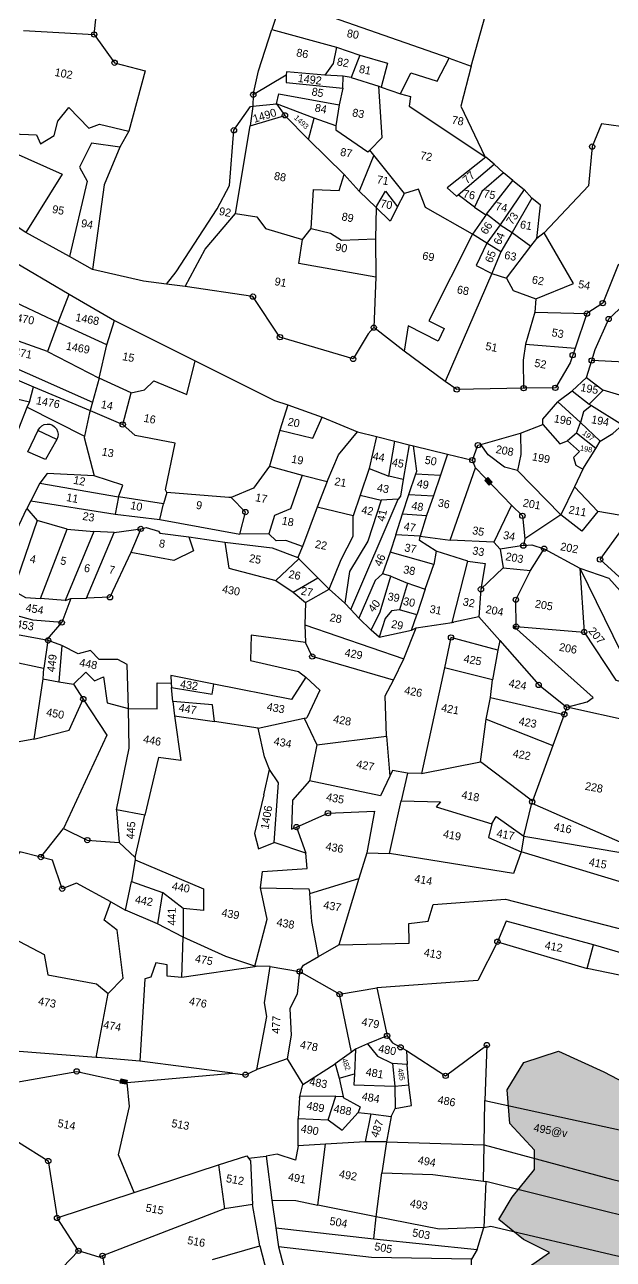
# Model space of a CAD drawing. Header units: metres. Extents: x 512 to 321018, y 424 to 1888425.
# Drawn here: x 319005 to 319275, y 1887040 to 1887607 of the extents above; entities that cross this region are included whole.
import ezdxf

# ---------------------------------------------------------------- set-up
doc = ezdxf.new("R2010")
doc.units = ezdxf.units.M
doc.header["$MEASUREMENT"] = 0
for name, color, linetype in [('OTHERS', 1, 'Continuous'), ('POLY_HATCH', 12, 'Continuous'), ('POLY_PARCEL', 6, 'Continuous'), ('POLY_WATER', 4, 'Continuous'), ('SYM_ARROW', 1, 'Continuous'), ('SYM_STONE', 1, 'Continuous'), ('TEXT_PARCEL', 7, 'Continuous'), ('VILLAGE BOUNDRY', 3, 'Continuous')]:
    doc.layers.add(name, color=color, linetype=linetype)
doc.styles.add('TEXT_MAP', font='KRDEV050.TTF')

# ---------------------------------------------------------------- blocks, each defined once
blk = doc.blocks.new('STONE')
blk.add_circle((0, 0), 0.851)
blk = doc.blocks.new('STONESQUAREFILLED')
blk.add_hatch(color=256).paths.add_polyline_path([(0.7, -0.48), (0.7, 0.48), (-0.7, 0.48), (-0.7, -0.48)])
blk.add_lwpolyline([(-0.7, 0.48), (0.7, 0.48), (0.7, -0.48), (-0.7, -0.48)], close=True)
blk = doc.blocks.new('OTHERS SYM')
at = {"layer": 'OTHERS'}
blk.add_lwpolyline([(1.7, 4.9), (0, 0), (-4.2, 0.94), (-2.78, 6.22, -1.028911), (1.7, 4.9)], format="xyb", dxfattribs=at)
blk.add_lwpolyline([(1.7, 4.9), (-2.82, 6.08)], dxfattribs=at)
blk = doc.blocks.new('OTHERS_SYM')
at = {"layer": 'SYM_ARROW'}
blk.add_blockref('OTHERS SYM', (2.1, -0.47), dxfattribs=at)
blk = doc.blocks.new('274')
at = {"layer": 'POLY_HATCH'}
h = blk.add_hatch(dxfattribs=at)
h.set_pattern_fill('ZIGZAG', color=256, style=0)
h.set_pattern_definition([(0, (0, 0), (3.175, 3.175), [3.175, -3.175]), (90, (3.175, 0), (-3.175, 3.175), [3.175, -3.175])])
h.paths.add_polyline_path([(502.99, 661.8), (504.06, 670.35), (506.96, 678.29), (497.63, 681.65), (489.53, 685.31), (483.87, 692.03), (480.05, 698.75), (471.95, 703.94), (461.7, 705.46), (456.05, 711.87), (453.75, 719.51), (448.1, 722.25), (443.66, 723.47), (438.62, 725.61), (434.18, 728.36), (433.11, 732.63), (428.37, 740.57), (422.1, 746.07), (413.39, 746.37), (405.89, 748.81), (399.63, 752.78), (394.89, 759.81), (393.2, 768.66), (393.66, 781.18), (395.96, 793.39), (400.7, 801.33), (405.13, 804.38), (398.56, 811.1), (393.82, 817.81), (387.55, 814.15), (380.36, 815.37), (371.95, 816.29), (364.76, 820.26), (355.44, 814.76), (347.03, 806.82), (339.84, 801.02), (330.21, 801.63), (321.49, 808.04), (309.42, 814.45), (298.56, 820.26), (287.7, 818.42), (277.77, 818.12), (269.05, 821.48), (263.39, 827.89), (260.49, 838.57), (248.41, 838.27), (234.49, 835.22), (221.19, 833.99), (209.11, 830.94), (196.42, 829.72), (186.18, 827.28), (175.93, 827.28), (166.61, 828.19), (160.95, 812.93), (155.29, 808.04), (154.22, 798.27), (148.87, 790.64), (150.55, 780.87), (152.54, 775.38), (168.29, 783.62), (183.73, 787.59), (171.44, 788.81), (163.86, 794.28), (160.7, 799.74), (158.81, 806.26), (168.7, 813.41), (170.38, 806.05), (173.54, 800.8), (177.96, 797.01), (184.48, 798.48), (191.43, 801.64), (195, 797.85), (197.74, 794.07), (206.79, 796.8), (214.78, 799.53), (222.36, 801.64), (225.51, 805.84), (218.99, 808.37), (216.47, 812.99), (218.15, 818.04), (221.73, 821.83), (225.3, 820.98), (228.04, 816.78), (230.56, 814.04), (234.14, 815.73), (238.56, 812.57), (243.4, 812.99), (246.13, 815.1), (249.71, 816.36), (252.03, 813.83), (250.13, 809.84), (245.5, 807.53), (240.66, 806.89), (233.93, 802.48), (237.93, 796.17), (233.09, 793.65), (229.09, 797.85), (222.36, 791.33), (217.1, 793.44), (212.47, 789.02), (209.52, 785.66), (205.31, 785.02), (199.84, 785.45), (193.06, 785.45), (186.94, 778.12), (182.51, 766.22), (182.97, 753.39), (187.71, 745.76), (194.28, 745.46), (199.63, 750.34), (199.17, 744.54), (199.63, 728.97), (205.29, 719.81), (212.48, 714.01), (220.27, 711.57), (228.07, 716.76), (234.65, 720.73), (235.41, 717.67), (243.21, 714.62), (251.93, 716.76), (259.11, 722.86), (263.24, 714.32), (267.37, 706.07), (274.86, 703.94), (282.66, 706.99), (289.54, 718.9), (296.42, 712.48), (300.85, 704.55), (308.34, 702.41), (309.11, 690.5), (318.44, 689.59), (325.62, 686.84), (333.11, 689.89), (337.24, 685.92), (342.9, 685.01), (349.78, 682.87), (356.97, 686.23), (362.62, 688.67), (367.06, 686.23), (367.21, 674.63), (372.87, 666.99), (383.11, 672.18), (392.13, 675.54), (393.51, 671.57), (392.75, 664.86), (394.73, 658.75), (409.17, 652.18), (411.25, 649.29), (408.65, 643.18), (409.11, 637.07), (413.54, 633.11), (417.97, 631.88), (420.88, 630.66), (419.81, 623.03), (421.49, 615.09), (429.9, 606.54), (438.62, 602.58), (449.95, 611.56), (457.31, 613.77), (462.46, 618.91), (471.65, 624.43), (477.54, 629.57), (485.63, 634.35), (490.78, 633.98), (490.04, 625.53), (488.2, 617.44), (496.66, 614.13), (508.06, 615.24), (507.69, 607.15), (497.03, 606.42), (485.63, 609.36), (474.59, 610.09), (464.66, 605.68), (456.57, 601.27), (449.22, 595.76), (442.23, 591.35), (437, 587.61), (439.08, 582.14), (442.73, 578.75), (441.69, 573.02), (435.43, 569.11), (432.83, 564.42), (426.83, 565.2), (418.75, 568.07), (409.62, 571.72), (405.19, 568.59), (402.58, 564.68), (398.67, 565.2), (392.15, 565.98), (385.89, 561.29), (378.85, 554.26), (376.25, 549.05), (370.51, 548.53), (365.82, 548.26), (358.65, 549.76), (353.3, 541.21), (348.56, 532.66), (346.88, 525.64), (339.69, 521.36), (333.73, 516.17), (331.43, 510.98), (331.59, 502.13), (336.63, 496.02), (338.92, 492.06), (331.13, 489), (326.39, 483.51), (323.79, 476.79), (330.06, 469.16), (336.33, 461.83), (328.53, 460), (318.28, 467.02), (306.2, 470.68), (295.35, 473.43), (288.16, 469.46), (285.56, 462.75), (287.55, 455.42), (294.13, 450.53), (294.89, 446.26), (291.07, 439.24), (289.08, 433.74), (295.35, 430.38), (301.62, 428.55), (295.65, 422.45), (293.36, 416.34), (297.18, 411.76), (305.9, 412.07), (312.78, 415.42), (310.18, 413.59), (306.66, 408.4), (306.51, 401.99), (310.03, 395.58), (318.13, 392.83), (324.09, 393.75), (324.86, 391), (324.71, 384.89), (325.78, 379.4), (332.96, 375.43), (341.07, 379.09), (347.95, 382.76), (348.71, 378.18), (347.33, 370.55), (353.91, 369.02), (361.71, 373.6), (369.2, 378.18), (377, 380.01), (382.96, 384.59), (388.62, 389.17), (391.52, 397.41), (396.87, 403.52), (398.86, 394.66), (404.82, 390.08), (413.85, 391), (421.64, 394.05), (426.38, 392.53), (434.49, 398.02), (440.14, 397.41), (439.99, 390.39), (445.95, 388.86), (454.06, 389.78), (458.8, 397.41), (465.98, 399.55), (469.2, 395.58), (473.94, 392.22), (481.44, 392.64), (478.06, 388.86), (479.13, 383.98), (483.26, 379.7), (474.85, 379.09), (467.97, 375.12), (465.68, 368.41), (462.16, 363.52), (451.61, 366.58), (444.43, 362.3), (442.44, 355.28), (446.87, 347.04), (441.83, 343.37), (433.72, 340.93), (430.51, 336.66), (432.5, 329.02), (427.76, 323.83), (420.57, 322), (413.39, 322), (407.73, 320.78), (405.74, 312.54), (408.34, 305.21), (406.66, 299.41), (396.42, 299.72), (392.9, 293), (397.33, 284.14), (390.45, 283.84), (383.57, 278.95), (381.58, 269.8), (380.82, 263.38), (371.8, 264.91), (366.14, 260.33), (362.93, 263.08), (353.91, 262.16), (347.64, 253.92), (346.88, 242.93), (353.14, 234.38), (358.5, 227.97), (361.4, 222.47), (352.38, 223.69), (344.58, 224.92), (338.01, 223.39), (333.27, 217.28), (327, 216.98), (321.65, 215.76), (318.13, 213.31), (316.14, 205.68), (309.87, 207.51), (306.97, 205.07), (305.29, 199.88), (302.08, 202.63), (297.03, 203.55), (292.29, 200.8), (286.94, 196.22), (282.5, 191.33), (277.15, 190.11), (274.86, 193.78), (273.48, 203.24), (268.13, 203.55), (264.62, 204.46), (260.79, 213.01), (256.05, 210.57), (251.31, 207.82), (246.57, 209.35), (246.42, 219.42), (243.82, 226.44), (249.78, 233.77), (245.66, 236.52), (239.69, 235.3), (234.95, 228.89), (230.52, 227.36), (228.23, 235.6), (223.18, 238.96), (218.44, 233.77), (214.92, 228.89), (212.32, 230.72), (209.11, 235.3), (204.07, 231.33), (197.8, 226.75), (195.2, 232.85), (190.46, 233.46), (186.03, 239.57), (178.23, 239.27), (173.18, 233.16), (165.38, 234.08), (159.73, 228.27), (153.76, 227.05), (150.86, 220.95), (150.71, 214.54), (155.75, 200.49), (159.88, 189.5), (159.11, 180.34), (156.67, 172.71), (151.78, 157.75), (152.4, 152.64), (153.52, 148.19), (154.87, 144.32), (157.39, 142.09), (160.5, 141.86), (165.84, 143.73), (171.06, 145.37), (176.05, 146.78), (180.56, 147.48), (184.26, 146.9), (188.31, 146.78), (190.83, 145.61), (195, 145.02), (199.63, 145.14), (203.68, 143.85), (207.26, 142.33), (210.72, 141.04), (217.12, 147.13), (223.63, 152.99), (230.03, 157.68), (236.19, 163.18), (242.93, 165.06), (249.68, 166.46), (256.31, 165.06), (262.71, 162.6), (268.75, 160.02), (274.33, 157.44), (280.02, 157.09), (285.59, 157.44), (290.58, 158.38), (295.1, 161.19), (299.26, 164.35), (302.84, 164.7), (305.95, 163.77), (309.06, 161.89), (311.23, 159.2), (315.75, 158.5), (320.74, 158.73), (325.72, 159.55), (330.36, 162.48), (333.47, 167.28), (337.52, 170.91), (341.57, 173.49), (345.26, 175.6), (348.84, 176.89), (351.83, 176.65), (354.24, 175.6), (356.06, 174.43), (359.4, 173.73), (364.39, 174.66), (368.09, 178.41), (372.02, 183.33), (376.42, 186.85), (381.87, 188.49), (387.33, 189.89), (391.73, 189.07), (396.02, 190.24), (399.01, 192.94), (401.06, 198.33), (402.76, 203.13), (402.7, 208.76), (402.29, 214.97), (404.7, 220.12), (408.4, 223.4), (412.44, 224.81), (413.09, 228.67), (413.85, 235.23), (413.79, 242.73), (414.32, 249.41), (416.38, 255.03), (421.83, 257.14), (426.35, 260.19), (430.4, 260.42), (433.04, 265.11), (433.8, 273.66), (436.21, 277.53), (438.85, 283.62), (441.72, 287.37), (444.6, 288.77), (447.71, 290.06), (450.35, 291.23), (452.52, 291.94), (455.16, 289.48), (457.33, 287.84), (462.08, 287.49), (462.61, 292.87), (462.79, 299.2), (464.25, 303.3), (467.01, 309.28), (472.82, 307.87), (477.69, 306.23), (480.68, 311.62), (483.67, 315.49), (484.09, 321.7), (485.67, 327.32), (491.01, 331.3), (494.82, 333.41), (496.76, 337.86), (497.05, 341.85), (495.82, 347.24), (485.67, 341.73), (493.12, 348.64), (500.46, 356.37), (507.32, 363.17), (512.66, 370.55), (518.12, 375), (517.12, 378.28), (510.49, 382.03), (506.21, 387.19), (500.98, 391.76), (498.93, 396.79), (500.4, 400.89), (496, 404.64), (490.77, 406.75), (487.9, 411.56), (488.07, 419.17), (481.56, 418.7), (473.88, 418.47), (467.36, 421.63), (461.79, 424.56), (454.92, 422.69), (447.71, 424.09), (440.61, 426.32), (433.98, 428.54), (426.88, 428.78), (420.83, 428.07), (414.79, 427.96), (410.16, 429.48), (406.93, 430.18), (401.59, 428.66), (396.02, 427.02), (389.85, 427.25), (384.16, 429.95), (379.06, 432.53), (375.83, 437.1), (376.12, 442.72), (377.83, 447.76), (379.53, 452.09), (379.47, 457.83), (378.35, 463.22), (378.77, 468.61), (379.65, 473.3), (381.7, 477.4), (383.05, 481.38), (383.22, 486.18), (381.87, 491.69), (381.7, 497.2), (385.04, 502.82), (388.5, 507.98), (391.97, 512.08), (395.43, 515.24), (397.48, 520.86), (401.3, 525.78), (405.58, 528.6), (409.16, 530.59), (411.8, 536.21), (414.91, 541.37), (419.07, 541.83), (423.59, 543.94), (427.99, 544.65), (432.39, 545.93), (435.74, 551.79), (441.19, 554.14), (446.89, 555.78), (452.34, 557.18), (458.03, 560.7), (463.84, 562.81), (468.83, 566.55), (473.82, 568.66), (478.8, 570.42), (483.44, 570.07), (485.85, 575.22), (488.25, 579.68), (490.89, 582.49), (495.64, 583.19), (500.04, 583.89), (503.86, 584.83), (506.38, 584.13), (509.37, 586.59), (511.54, 590.22), (513.13, 594.44), (515.18, 597.25), (517.59, 598.89), (520.11, 599.83), (526.07, 601.66), (532.04, 601.66), (538, 601.05), (543.96, 605.93), (552.98, 609.29), (561.7, 608.99), (564.6, 617.53), (562.01, 625.47), (561.55, 634.94), (565.67, 644.71), (565.22, 652.95), (564.15, 658.45), (555.12, 652.03), (549.16, 649.9), (546.87, 638.91), (534.18, 631.88), (523.02, 630.36), (515.22, 620.59), (511.09, 629.14), (510.63, 636.77), (512.92, 641.65), (510.94, 646.54), (505.59, 652.95)])
h.paths.add_polyline_path([(450.3, 669.16), (442.81, 664.17), (433.11, 664.72), (421.18, 666.39), (413.42, 670.54), (412.31, 678.58), (404.82, 685.51), (395.94, 688.28), (388.46, 687.45), (379.03, 685.79), (375.98, 689.94), (371.26, 696.6), (359.83, 700.33), (351.79, 697.28), (343.19, 698.67), (339.59, 707.82), (331.27, 710.86), (316.95, 709.2), (311.41, 710.03), (305.3, 714.74), (295.87, 719.45), (290.88, 722.23), (281.45, 714.19), (273.96, 715.57), (261.76, 726.38), (254, 724.72), (244.01, 725.28), (237.63, 727.77), (220.99, 721.39), (213.23, 722.23), (207.96, 726.94), (209.07, 732.76), (219.61, 735.53), (224.04, 738.86), (229.31, 738.58), (233.47, 734.14), (239.02, 734.14), (246.51, 734.42), (251.5, 731.93), (259.54, 731.93), (263.15, 734.42), (266.48, 738.86), (269.53, 733.04), (273.41, 727.49), (284.23, 726.11), (288.39, 729.43), (292.27, 734.7), (298.37, 737.47), (304.47, 739.13), (307.25, 733.87), (310.57, 726.11), (316.12, 724.17), (322.78, 721.95), (328.05, 725.83), (331.37, 725), (336.92, 723.61), (340.53, 721.39), (343.3, 713.91), (346.35, 709.48), (350.51, 707.81), (357.72, 707.81), (365.76, 711.42), (369.65, 714.19), (374.36, 716.13), (379.08, 717.51), (380.46, 710.59), (380.74, 704.21), (387.12, 704.21), (400.38, 704.45), (406.21, 699.46), (410.92, 694.47), (418.97, 692.53), (424.24, 689.76), (428.95, 686.99), (434.22, 683.11), (442.82, 681.44), (448.36, 683.66), (452.52, 682.55), (455.3, 680.34), (455.3, 677.01), (454.19, 675.81)], flags=16)
h.paths.add_polyline_path([(395.51, 735.65), (389.94, 734.77), (387, 737.99), (383.78, 741.51), (379.09, 741.51), (374.69, 743.26), (374.69, 747.66), (374.98, 754.11), (368.53, 753.81), (361.79, 751.47), (355.93, 751.18), (351.82, 756.16), (348.89, 759.97), (343.03, 763.77), (336.87, 766.7), (331.3, 763.77), (324.85, 761.14), (321.33, 762.31), (318.4, 768.17), (315.76, 773.15), (309.89, 772.86), (300.22, 773.44), (298.17, 779.3), (299.34, 780.18), (302.57, 783.11), (306.08, 786.92), (312.24, 783.7), (316.93, 781.06), (318.98, 781.36), (321.33, 783.41), (327.19, 787.22), (327.78, 783.99), (325.14, 780.18), (327.19, 775.79), (328.95, 771.1), (335.11, 771.1), (340.97, 773.74), (343.91, 776.08), (346.84, 779.89), (351.24, 780.77), (356.51, 782.23), (360.03, 778.13), (357.69, 774.32), (354.17, 770.22), (357.39, 765.24), (362.67, 762.9), (366.48, 764.36), (370.59, 769.34), (372.93, 769.93), (375.57, 765.53), (377.92, 762.9), (382.02, 760.55), (382.02, 756.45), (382.31, 752.05), (386.12, 747.95), (392.28, 745.02), (391.99, 741.21)], flags=16)
h.paths.add_polyline_path([(281.69, 765.65), (277.56, 764.15), (274.94, 765.08), (271.57, 763.4), (268.19, 763.02), (266.13, 766.96), (264.45, 769.39), (259.95, 768.83), (255.26, 767.52), (251.14, 767.33), (250.2, 770.89), (244.77, 769.2), (241.96, 769.77), (238.58, 768.64), (235.58, 769.39), (237.08, 772.2), (236.71, 775.2), (240.46, 780.26), (249.08, 778.57), (256.95, 780.63), (261.26, 783.81), (260.13, 788.31), (260.88, 794.3), (263.32, 796.55), (268.19, 796.74), (272.69, 795.43), (276.63, 791.87), (283.75, 794.3), (288.06, 794.12), (292.56, 793.55), (294.25, 789.62), (292.93, 786.44), (289.18, 783.81), (284.31, 780.26), (280.94, 778.19), (274.94, 779.88), (268.38, 780.07), (268.57, 776.13), (276.25, 772.76), (279.63, 771.08), (282.25, 769.02)], flags=16)
h.paths.add_polyline_path([(391.51, 258.83), (394.64, 254.92), (399.86, 253.62), (399.86, 249.19), (391.25, 246.58), (386.3, 242.15), (380.04, 240.07), (377.17, 239.03), (376.39, 246.06), (379, 252.84), (383.43, 255.44), (387.86, 256.49)], flags=16)
h.paths.add_polyline_path([(249.09, 204.2), (249.48, 200.92), (244.27, 199.57), (239.44, 197.06), (234.22, 197.83), (230.36, 194.74), (226.69, 190.69), (219.93, 187.41), (217.42, 182.97), (215.68, 178.92), (209.31, 174.67), (206.41, 171.19), (203.71, 169.26), (200.81, 171), (199.07, 176.41), (197.53, 179.69), (194.05, 177.95), (191.73, 175.25), (187.48, 175.25), (187.48, 177.95), (188.26, 183.36), (191.54, 187.79), (194.82, 189.72), (200.04, 189.92), (203.51, 188.18), (207.76, 187.99), (215.3, 190.88), (218.39, 195.52), (220.7, 200.73), (229.2, 201.5), (236.35, 203.43), (239.82, 205.36), (245.62, 205.36)], flags=16)
blk.add_lwpolyline([(324.09, 393.75), (318.13, 392.83), (310.03, 395.58), (306.51, 401.99), (306.66, 408.4), (310.18, 413.59), (312.78, 415.42), (305.9, 412.07), (297.18, 411.76), (293.36, 416.34), (295.65, 422.45), (301.62, 428.55), (295.35, 430.38), (289.08, 433.74), (291.07, 439.24), (294.89, 446.26), (294.13, 450.53), (287.55, 455.42), (285.56, 462.75), (288.16, 469.46), (295.35, 473.43), (306.2, 470.68), (318.28, 467.02)], dxfattribs=at)
at = {"layer": 'POLY_PARCEL'}
for points in [[(235.59, 687.61), (238.16, 716.72)], [(230.37, 688.43), (191.04, 694.53), (190.03, 687.55)], [(150.98, 679.11), (150.1, 690.24)], [(188.61, 672.33), (188.77, 677.81), (190.03, 687.55)], [(190.03, 687.55), (205.02, 686.23)], [(205.02, 686.23), (204.96, 682.52), (203.64, 679.63)], [(205.02, 686.23), (210.53, 685.48)], [(221.11, 678.56), (222.5, 683.65), (228.67, 682.9), (230.37, 688.43)], [(230.37, 688.43), (235.59, 687.61)], [(235.59, 687.61), (234.95, 678.36), (242.28, 668.18)], [(210.53, 685.48), (209.56, 680.2)], [(210.53, 685.48), (216.96, 684.85)], [(216.96, 684.85), (216.54, 679.29)], [(286.27, 682.54), (274.8, 684.18), (273.32, 680.53), (266.77, 680.22), (265.61, 674.79), (266.43, 665.94), (258.59, 653.74)], [(209.56, 680.2), (207.73, 680.13)], [(209.56, 680.2), (215.98, 679.38)], [(135.24, 677.08), (150.98, 679.11)], [(150.98, 679.11), (156.66, 673.71), (163.73, 673.17), (162.64, 659.18)], [(195.1, 678.01), (188.61, 672.33)], [(203.64, 679.63), (194.98, 678.75), (195.1, 678.01)], [(195.1, 678.01), (195.35, 676.42), (208.11, 677.43)], [(207.73, 680.13), (203.64, 679.63)], [(208.11, 677.43), (207.73, 680.13)], [(208.11, 677.43), (208.01, 673.66)], [(216.61, 664.88), (218.85, 668.19), (215.98, 679.38)], [(215.98, 679.38), (216.54, 679.29)], [(216.54, 679.29), (221.11, 678.56)], [(221.11, 678.56), (223.44, 678.37), (223.54, 676.23), (242.28, 668.18)], [(188.61, 672.33), (188.99, 669.79)], [(194.09, 671.27), (194.22, 673.59), (208.01, 673.66)], [(208.01, 673.66), (208.14, 668.88)], [(177.19, 626.9), (178.82, 630.02), (185.31, 645.61), (187.07, 651.27), (185.8, 663.69), (188.46, 669.63), (188.99, 669.79)], [(188.99, 669.79), (194.09, 671.27)], [(188.99, 669.79), (189.18, 665.29)], [(189.18, 665.29), (196.46, 669.08)], [(194.09, 671.27), (196.46, 669.08)], [(203.07, 669.63), (194.09, 671.27)], [(196.46, 669.08), (202.66, 664.73)], [(202.66, 664.73), (203.07, 669.63)], [(208.14, 668.88), (203.07, 669.63)], [(208.14, 668.88), (208.3, 668), (216.29, 664.41), (216.61, 664.88)], [(242.56, 668.06), (235.31, 659.7), (237.71, 658.25), (237.98, 658.58)], [(237.98, 658.58), (244.7, 666.87)], [(242.28, 668.18), (242.56, 668.06)], [(244.7, 666.87), (242.56, 668.06)], [(244.7, 666.87), (247.09, 665.36)], [(189.56, 645.31), (189.18, 665.29)], [(211.95, 658.44), (202.66, 664.73)], [(217.74, 663.9), (215.98, 655.36)], [(217.74, 663.9), (216.61, 664.88)], [(226.06, 656.74), (217.74, 663.9)], [(247.09, 665.36), (243.12, 660.33), (242.15, 656.55)], [(245.05, 655.54), (249.45, 664.04)], [(249.45, 664.04), (247.09, 665.36)], [(249.45, 664.04), (252.38, 662.53)], [(136.94, 653.78), (142.35, 654.55), (143.63, 652.77), (146.29, 655.17), (146.49, 658.48), (148.38, 661.96), (153.67, 658.18), (155.88, 659.49), (162.64, 659.18)], [(252.38, 662.53), (248.48, 653.72)], [(254.4, 660.91), (251.47, 652.47)], [(252.38, 662.53), (254.4, 660.91)], [(257.14, 652.17), (256.63, 659.72), (254.4, 660.91)], [(162.64, 659.18), (161.29, 655.24)], [(206.91, 645.17), (205.84, 653.85), (211.54, 654.67), (211.95, 658.44)], [(215.98, 655.36), (211.95, 658.44)], [(242.75, 650.52), (231.28, 654.48), (228.99, 658.25), (226.06, 656.74)], [(242.15, 656.55), (237.98, 658.58)], [(161.29, 655.24), (154.83, 655.01), (153.17, 649.15), (155.45, 646.37), (154.66, 628.99)], [(161.29, 655.24), (159.36, 646.29), (160.3, 627.1)], [(215.98, 655.36), (220.39, 652.47)], [(220.51, 652.82), (221.77, 656.43), (225.11, 653.47)], [(225.11, 653.47), (226.06, 656.74)], [(242.15, 656.55), (244.95, 655.36), (245.05, 655.54)], [(245.05, 655.54), (242.75, 650.52)], [(248.48, 653.72), (245.05, 655.54)], [(225.11, 653.47), (224.04, 650.03), (220.39, 652.47)], [(220.39, 652.47), (220.51, 652.82)], [(220.39, 652.47), (221.55, 645.49)], [(248.48, 653.72), (246.33, 649.11)], [(248.48, 653.72), (251.47, 652.47)], [(251.47, 652.47), (249.77, 647.75)], [(251.47, 652.47), (256.16, 650.22)], [(258.59, 653.74), (257.14, 652.17)], [(259.44, 638.84), (267.15, 643.75), (258.59, 653.74)], [(137.67, 649.84), (149.69, 646.91), (144.04, 632.56)], [(242.75, 650.52), (236.67, 629.52), (240.42, 628.51), (239.57, 625.43), (232.35, 627.63), (232.45, 621.86)], [(246.33, 649.11), (242.75, 650.52)], [(252.1, 642.17), (256.16, 650.22)], [(256.16, 650.22), (257.14, 652.17)], [(246.33, 649.11), (244.86, 643.75), (248.67, 642.61)], [(249.77, 647.75), (246.33, 649.11)], [(249.77, 647.75), (248.67, 642.61)], [(181.41, 627.16), (184.33, 636.24), (189.56, 645.31)], [(189.56, 645.31), (194.44, 645.49), (196.8, 643.29), (205.43, 642.34)], [(205.43, 642.34), (206.91, 645.17)], [(206.91, 645.17), (211.35, 644.92), (214.09, 643.79), (221.55, 645.49)], [(221.55, 645.49), (223.16, 637)], [(223.16, 637), (205.65, 636.87), (205.43, 642.34)], [(248.67, 642.61), (242.76, 616.84)], [(248.67, 642.61), (252.1, 642.17)], [(252.1, 642.17), (254.08, 639.72), (259.44, 638.84)], [(259.44, 638.84), (259.76, 635.82)], [(223.16, 637), (224.81, 625.79)], [(259.76, 635.82), (259, 628.34)], [(259.76, 635.82), (271.32, 637.65)], [(259, 628.34), (270.12, 629.51)], [(259, 628.34), (259.16, 624.75), (260.41, 618.56)], [(281.72, 628.46), (274.31, 627.47)], [(273.87, 623.48), (278.03, 621.38)], [(132.73, 619.78), (154.89, 613.96)], [(154.89, 613.96), (156.16, 620.68)], [(271.28, 619.94), (275.57, 617.74)], [(278.03, 621.38), (275.57, 617.74)], [(287.19, 620.4), (278.03, 621.38)], [(166.53, 611.02), (167.21, 616.7)], [(274.34, 613.32), (268.56, 616.93)], [(276.11, 617.53), (274.64, 615.78), (274.34, 613.32)], [(275.57, 617.74), (276.11, 617.53)], [(276.11, 617.53), (283.74, 614.5)], [(154.89, 613.96), (153.73, 607.12)], [(166.53, 611.02), (154.89, 613.96)], [(279.51, 609.98), (281.97, 612.24), (283.74, 614.5)], [(153.73, 607.12), (139.71, 609.33), (136.14, 610.97)], [(166.2, 603.32), (166.53, 611.02)], [(173.86, 601.42), (176.69, 602.6), (178.39, 605.03), (186.26, 603.33), (186.71, 611.09)], [(266.15, 611.31), (270.7, 607.72), (272.27, 608.7)], [(273.95, 610.77), (272.27, 608.7)], [(273.95, 610.77), (274.34, 613.32)], [(278.82, 608.21), (273.95, 610.77)], [(274.34, 613.32), (279.51, 609.98)], [(261.56, 608.51), (262.52, 603.8), (262.46, 600.1)], [(272.27, 608.7), (275.38, 606.84), (274.24, 605.26), (275.08, 603.69), (276.8, 603.1)], [(276.8, 603.1), (278.82, 608.21)], [(278.82, 608.21), (279.51, 609.98)], [(112.54, 607.6), (152.02, 598.76)], [(153.73, 607.12), (166.2, 603.32)], [(134.41, 605.2), (165.7, 597.73)], [(166.2, 603.32), (165.7, 597.73)], [(173.86, 601.42), (166.2, 603.32)], [(208.99, 605.19), (208.23, 599.25)], [(208.23, 599.25), (215.9, 598.87), (217.05, 603.87)], [(262.46, 600.1), (259.43, 600.33), (255.29, 602.33), (253.26, 604.38)], [(276.8, 603.1), (275.67, 598.87)], [(173.31, 594.06), (173.86, 601.42)], [(220.81, 589.87), (222.27, 596.23), (225.51, 602.07)], [(229.87, 601.8), (229.56, 594.46)], [(234.23, 593.61), (234.11, 601.55)], [(237.4, 601.35), (237.5, 593.45)], [(240.09, 595.19), (240.19, 595.86), (238.44, 601.29)], [(246.32, 600.86), (245.62, 595.91)], [(253.08, 598.97), (252.03, 600.54)], [(273.8, 592.09), (262.46, 600.1)], [(151.77, 595.19), (152.02, 598.76)], [(152.02, 598.76), (165.52, 595.82)], [(165.7, 597.73), (165.52, 595.82)], [(208.23, 599.25), (207.47, 590.88)], [(250.42, 581.97), (253.08, 598.97)], [(253.08, 598.97), (262.53, 592.19)], [(275.67, 598.87), (273.8, 592.09)], [(275.67, 598.87), (281.87, 594.35)], [(151.77, 595.19), (118.24, 596.78)], [(151.49, 593.95), (151.77, 595.19)], [(165.52, 595.82), (165.48, 595.29), (165.33, 589.88)], [(165.52, 595.82), (173.31, 594.06)], [(229.56, 594.46), (228.7, 588.17)], [(229.56, 594.46), (234.23, 593.61)], [(239.37, 590.34), (240.09, 595.19)], [(240.09, 595.19), (245.62, 595.91)], [(245.62, 595.91), (244.94, 591.04)], [(281.87, 594.35), (279.17, 589.34), (273.8, 592.09)], [(289.42, 594.48), (281.87, 594.35)], [(301.53, 589.43), (297.95, 575.36), (284.32, 583.83), (289.42, 594.48)], [(142.12, 576.82), (143.17, 579.98), (149.54, 583.88), (151.49, 593.95)], [(151.49, 593.95), (165.33, 589.88)], [(185.86, 580.82), (185.44, 581.39), (185.67, 592.13), (176.55, 592.13), (173.31, 594.06)], [(237.5, 593.45), (234.23, 593.61)], [(237.5, 593.45), (237.62, 589.64), (237.23, 588.87)], [(262.53, 592.19), (260.13, 583.27)], [(262.53, 592.19), (265.37, 590.28), (266.86, 585.31)], [(273.8, 592.09), (266.86, 585.31)], [(165.33, 589.88), (165.32, 589.61), (169.12, 581.52)], [(207.47, 590.88), (204.82, 585.38), (200.27, 582.4)], [(207.47, 590.88), (215.04, 590.21)], [(215.04, 590.21), (213.82, 582.31), (210.61, 580.21), (210.06, 575.9)], [(215.04, 590.21), (220.81, 589.87)], [(220.81, 589.87), (219.7, 583.81)], [(231.31, 562.5), (237.23, 588.87)], [(237.23, 588.87), (233.53, 587.93)], [(238.79, 585.83), (239.37, 590.34)], [(239.37, 590.34), (244.94, 591.04)], [(244.94, 591.04), (244.2, 586.45)], [(228.7, 588.17), (228, 583.34)], [(228.7, 588.17), (233.53, 587.93)], [(233.53, 587.93), (232.28, 578.37), (229.48, 570.9), (229.71, 563.67)], [(238.16, 580.86), (238.79, 585.83)], [(238.79, 585.83), (244.2, 586.45)], [(244.2, 586.45), (243.63, 581.58)], [(219.7, 583.81), (218.03, 574.48)], [(228, 583.34), (219.7, 583.81)], [(225.7, 566.16), (227.1, 573.16), (228.82, 578.83), (228, 583.34)], [(260.13, 583.27), (250.42, 581.97)], [(260.13, 583.27), (261.86, 582.01)], [(266.81, 583.74), (261.86, 582.01)], [(266.86, 585.31), (266.81, 583.74)], [(266.81, 583.74), (268.65, 584.3), (271.53, 583.92)], [(269.43, 578.52), (271.53, 583.92)], [(271.53, 583.92), (280.22, 581.11)], [(169.12, 581.52), (158.61, 580.13), (157.41, 577.66)], [(175.38, 577.92), (175.82, 580.63), (169.12, 581.52)], [(185.86, 580.82), (185.6, 578.23)], [(199.77, 582.29), (185.86, 580.82)], [(200.27, 582.4), (199.77, 582.29)], [(203.67, 574.63), (204.02, 579.75), (200.27, 582.4)], [(238.16, 580.86), (237.67, 576.86)], [(243.63, 581.58), (238.16, 580.86)], [(243.63, 581.58), (250.42, 581.97)], [(247.81, 578.92), (243.63, 580.59), (243.63, 581.58)], [(261.86, 582.01), (263.27, 578.04)], [(280.22, 581.11), (283.79, 567.14)], [(280.22, 581.11), (287.04, 580.02), (302.19, 568.35)], [(280.22, 581.11), (297.76, 557.44)], [(157.41, 577.66), (156.14, 573.43)], [(157.41, 577.66), (175.38, 577.92)], [(175.38, 577.92), (175.32, 573.94)], [(185.6, 578.23), (175.38, 577.92)], [(185.44, 574.57), (185.6, 578.23)], [(255.15, 578.04), (247.81, 578.92)], [(247.81, 578.92), (247.81, 575.88)], [(254.26, 563.81), (255.15, 578.04)], [(255.15, 578.04), (259.13, 578.24), (259.23, 572.34)], [(263.27, 578.04), (259.23, 572.34)], [(263.27, 578.04), (269.43, 578.52)], [(268.53, 565.54), (267.38, 571.46), (269.43, 578.52)], [(210.06, 575.9), (203.67, 574.63)], [(218.03, 574.48), (214.08, 575.14), (211.99, 574.63), (210.06, 575.9)], [(237.67, 576.86), (236.84, 571.75)], [(247.81, 575.88), (237.67, 576.86)], [(246.88, 570.08), (247.81, 575.88)], [(156.14, 573.43), (155.6, 571.54)], [(156.14, 573.43), (175.32, 573.94)], [(175.32, 573.94), (185.44, 574.57)], [(192.56, 571.98), (194.12, 569.07), (190.19, 566.1), (180.35, 566.1)], [(181.58, 571.73), (182.76, 572.23), (185.6, 571.98), (185.95, 571.54), (192.56, 571.98)], [(185.44, 574.57), (203.67, 574.63)], [(192.56, 571.98), (200.73, 572.29)], [(200.73, 572.29), (211.43, 572.93), (217.44, 571.83)], [(200.73, 572.29), (202.63, 566.67), (213.55, 565.85)], [(218.03, 574.48), (217.44, 571.83)], [(259.23, 572.34), (259.92, 566.15)], [(150.26, 564.46), (153.86, 565.09), (155.6, 571.54)], [(155.6, 571.54), (158.33, 569.32)], [(158.33, 569.32), (155.92, 552.9)], [(165.38, 568.63), (158.33, 569.32)], [(165.38, 568.63), (171.33, 569.2)], [(171.33, 569.2), (167.85, 552.83)], [(175.86, 569.83), (171.33, 569.2)], [(172.44, 554.16), (175.86, 569.83)], [(175.86, 569.83), (181.58, 571.73)], [(181.58, 571.73), (180.35, 566.1)], [(217.77, 571.61), (213.55, 565.85)], [(217.44, 571.83), (217.77, 571.61)], [(217.77, 571.61), (222.7, 568.18)], [(236.84, 571.75), (235.51, 569.98), (233.44, 560.94)], [(236.64, 558.78), (237.92, 563.2), (238.8, 571.55)], [(238.8, 571.55), (236.84, 571.75)], [(238.8, 571.55), (242.37, 570.76)], [(242.37, 570.76), (242.79, 570.67), (242.1, 564.48)], [(242.37, 570.76), (246.88, 570.08)], [(246.88, 570.08), (246.09, 564.08)], [(162.31, 552.26), (165.38, 568.63)], [(217.83, 563.98), (222.7, 568.18)], [(222.7, 568.18), (225.7, 566.16)], [(268.53, 565.54), (283.79, 567.14)], [(283.79, 567.14), (292.74, 557.78), (297.76, 557.44)], [(180.35, 566.1), (177.6, 555.36), (172.44, 554.16)], [(213.55, 565.85), (217.83, 563.98)], [(217.83, 563.98), (221.03, 562.21)], [(221.03, 562.21), (225.7, 566.16)], [(229.71, 563.67), (225.7, 566.16)], [(229.71, 563.67), (231.31, 562.5)], [(242.1, 564.48), (240.38, 563.89), (239.25, 561.92), (238.71, 557.6)], [(246.09, 564.08), (242.1, 564.48)], [(245.6, 560.45), (246.09, 564.08)], [(246.5, 561.13), (254.26, 563.81)], [(254.26, 563.81), (254.6, 563.93)], [(254.6, 563.93), (254.26, 563.79), (254.26, 563.81)], [(259.92, 566.15), (254.6, 563.93)], [(259.92, 566.15), (265.48, 561.78)], [(283.07, 549.78), (287.33, 551.8), (288.48, 553.02), (268.03, 565.48), (268.53, 565.54)], [(221.03, 562.21), (221.81, 557.24)], [(233.44, 560.94), (231.31, 562.5)], [(233.44, 560.94), (236.64, 558.78)], [(245.06, 553.82), (246.5, 561.13)], [(245.6, 560.45), (246.5, 561.13)], [(265.48, 561.78), (275.92, 553.57), (283.07, 549.78)], [(265.48, 561.78), (265.48, 559.56)], [(238.71, 557.6), (236.64, 558.78)], [(238.71, 557.6), (245.6, 560.45)], [(265.48, 559.56), (254.6, 560.45), (254.39, 553.45)], [(265.48, 559.56), (265.5, 552.81)], [(221.81, 557.24), (222.66, 553.35)], [(221.81, 557.24), (245.06, 553.82)], [(155.92, 552.9), (158.96, 551.82), (162.31, 552.26)], [(167.85, 552.83), (162.31, 552.26)], [(167.85, 552.83), (169.02, 553.46)], [(169.02, 553.46), (167.98, 547.78)], [(169.02, 553.46), (172.44, 554.16)], [(222.66, 553.35), (210.32, 552.8), (211.25, 547.13), (222.31, 546.66), (224.14, 545.73)], [(243.66, 548.68), (224.73, 550.55), (222.66, 553.35)], [(243.66, 548.68), (245.06, 553.82)], [(254.39, 553.45), (253.67, 529.18)], [(265.5, 552.81), (254.39, 553.45)], [(265.79, 548.84), (265.5, 552.81)], [(283.07, 549.78), (282.78, 548.1)], [(298.32, 549.27), (283.07, 549.78)], [(167.98, 547.78), (161.52, 547.15), (155.07, 547.65)], [(165.48, 543.54), (167.98, 547.78)], [(244.43, 536.02), (242.41, 544.87), (243.66, 548.68)], [(265.72, 543.87), (265.79, 548.84)], [(265.79, 548.84), (282.78, 548.1)], [(282.78, 548.1), (281.54, 540.77)], [(224.14, 545.73), (221.88, 540.21), (204.1, 540.4)], [(224.14, 545.73), (227.8, 543.47), (226.07, 536.81)], [(165.7, 543.28), (146.71, 543.2)], [(165.48, 543.54), (165.7, 543.28)], [(168.93, 542.72), (165.7, 543.28)], [(165.98, 536.94), (165.7, 543.28)], [(186.28, 531.56), (184.15, 541.21), (181.85, 541.93), (177.77, 541.14), (175.5, 542.79), (172.86, 541.57), (168.93, 542.72)], [(168.93, 542.72), (169.76, 534.58)], [(265.72, 543.87), (281.54, 540.77)], [(266.22, 534.15), (265.72, 543.87)], [(186.28, 531.56), (192.6, 532.64), (191.55, 538.4), (194.65, 538.86)], [(204.1, 540.4), (194.25, 540.56), (194.65, 538.86)], [(194.65, 538.86), (194.87, 537.89)], [(194.87, 537.89), (204.14, 538.11), (204.1, 540.4)], [(281.54, 540.77), (279.32, 527.64)], [(142.09, 537.6), (165.79, 536.97)], [(165.79, 536.97), (166.12, 534.57)], [(173.12, 534.65), (175.32, 537.82), (177.59, 536.24), (179.43, 537.53), (181.3, 531.92), (186.28, 531.56)], [(195.77, 534.87), (194.87, 537.89)], [(215.72, 532.49), (225.51, 536.58)], [(225.51, 536.58), (226.07, 536.81)], [(225.51, 536.58), (229.39, 531.2)], [(229.39, 531.2), (244.43, 536.02)], [(244.43, 536.02), (246.76, 527.3)], [(166.12, 534.57), (169.76, 534.58)], [(166.12, 534.57), (166.58, 520.87)], [(169.76, 534.58), (173.12, 534.65)], [(173.12, 534.65), (175.87, 531.75)], [(205.76, 532.2), (204.68, 535.81), (195.77, 534.87)], [(195.77, 534.87), (196.71, 531.77)], [(253.67, 529.18), (266.22, 534.15)], [(279.32, 527.64), (266.22, 534.15)], [(166.58, 520.87), (174.03, 524.26), (175.87, 531.75)], [(175.87, 531.75), (182.57, 524.71), (176.83, 502.31)], [(187.76, 508.65), (188.05, 522.77), (186.28, 531.56)], [(196.71, 531.77), (199.99, 522.19), (194.94, 521.9), (194.25, 508.58)], [(196.71, 531.77), (205.76, 532.2)], [(215.72, 532.49), (205.76, 532.2)], [(219.94, 523.85), (218.28, 526.44), (215.72, 532.49)], [(229.39, 531.2), (229.25, 522.98)], [(250.6, 528.67), (247.1, 528.67), (246.76, 527.3)], [(250.6, 528.67), (250.27, 522.33)], [(253.67, 529.18), (250.6, 528.67)], [(279.32, 527.64), (279.29, 527.46)], [(246.76, 527.3), (245.55, 522.55), (229.25, 522.98)], [(278.84, 519.52), (279.24, 527.15)], [(279.29, 527.46), (279.24, 527.15)], [(279.24, 527.15), (309.54, 520.02)], [(219.72, 518.01), (219.94, 523.85)], [(222.68, 519.24), (222.46, 521.26), (219.94, 523.85)], [(229.25, 522.98), (226.25, 518.01), (227.26, 511.53), (228.25, 512.21)], [(249.87, 510.15), (250.27, 522.33)], [(250.27, 522.33), (259, 523.7), (258.31, 522.4), (271.3, 520.96)], [(271.3, 520.96), (271.91, 522.76), (278.84, 519.52)], [(166.58, 520.87), (162.23, 519.21), (159.26, 512.6), (150.52, 508.16), (148.01, 500.39)], [(223.94, 507.86), (222.68, 519.24)], [(271.3, 520.96), (271.12, 517.79), (278.91, 515.92)], [(278.84, 519.52), (309.54, 520.02)], [(278.84, 519.52), (278.91, 515.92)], [(219.72, 518.01), (219.22, 509.08), (220.77, 505.84), (223.94, 507.86)], [(228.25, 512.21), (234.62, 516.57), (244.83, 518.95), (244.83, 509.37)], [(278.91, 515.92), (278.08, 510.88), (249.87, 510.15)], [(309.5, 512.6), (278.91, 515.92)], [(228.25, 512.21), (231.38, 506.78)], [(187.76, 508.65), (189.67, 501.52)], [(194.25, 508.58), (187.76, 508.65)], [(193.89, 498.85), (194.25, 508.58)], [(244.83, 509.37), (244.17, 503.38)], [(244.83, 509.37), (249.87, 510.15)], [(222.83, 497.27), (222.57, 501.02), (232.28, 503.46), (231.38, 506.78)], [(231.38, 506.78), (223.94, 507.86)], [(233.93, 498.05), (244.17, 503.38)], [(242.44, 487.9), (257.92, 491.14), (257.01, 495.53), (261.24, 496.83), (261.63, 500.72), (277.43, 504.82), (309.94, 502.59)], [(244.17, 503.38), (242.44, 487.9)], [(173.01, 495.07), (176.83, 502.31)], [(176.83, 502.31), (182.57, 500.73), (189.67, 501.52)], [(189.67, 501.52), (193.89, 498.85)], [(298.75, 498.34), (278.44, 500), (277.36, 495.1)], [(193.89, 498.85), (193.91, 498.35)], [(193.91, 498.35), (210.2, 494.75), (211.14, 489.92), (206.56, 489.56)], [(193.91, 498.35), (194.07, 493.38)], [(222.83, 497.27), (233.5, 499.07), (233.93, 498.05)], [(224.76, 479.73), (225.53, 490.64), (222.83, 497.27)], [(238.4, 484.51), (235.51, 491.93), (233.93, 498.05)], [(298.28, 492.87), (298.75, 498.34)], [(310.12, 497.19), (298.75, 498.34)], [(173.01, 495.07), (168.13, 495.4), (164.08, 486.86), (152.28, 485.6), (152.16, 486.03)], [(190.29, 488.07), (181.93, 490.78), (179.02, 488.95), (175.7, 494.89), (173.01, 495.07)], [(277.36, 495.1), (274.62, 485.74), (252.61, 479.97)], [(277.36, 495.1), (298.28, 492.87)], [(193.89, 486.82), (194.07, 493.38)], [(194.07, 493.38), (201.36, 492.23)], [(206.56, 489.56), (201.36, 492.23)], [(201.36, 492.23), (201.51, 485.1)], [(362.42, 491.57), (298.28, 492.87)], [(206.56, 489.56), (207.75, 483.22)], [(193.51, 467.66), (196.14, 471.7), (192.88, 482.06), (189.62, 483.71), (190.29, 488.07)], [(190.29, 488.07), (193.89, 486.82)], [(201.51, 485.1), (193.89, 486.82)], [(238.4, 484.51), (242.44, 487.9)], [(207.75, 483.22), (201.51, 485.1)], [(209.12, 474.22), (207.75, 483.22)], [(224.76, 479.73), (217.99, 480.7), (207.75, 483.22)], [(234.87, 480.41), (235.48, 481.99), (238.4, 484.51)], [(228.19, 480.33), (225.46, 479.84), (225.04, 479.69)], [(228.19, 480.33), (234.87, 480.41)], [(229.42, 457), (229.45, 469.1), (228.41, 472.05), (228.19, 480.33)], [(234.87, 480.41), (235.26, 475.36), (234.25, 471.76), (235.59, 466), (235.73, 460.6)], [(244.64, 477.02), (234.87, 480.41)], [(224.75, 479.59), (209.12, 474.22)], [(224.75, 479.59), (224.76, 479.73)], [(225.04, 479.69), (224.75, 479.59)], [(225.04, 479.69), (224.76, 479.73)], [(244.64, 477.02), (252.61, 479.97)], [(252.61, 479.97), (256.83, 469.77)], [(170.23, 476.01), (177.75, 473.66), (179.4, 469.3), (190.51, 469.3), (193.51, 467.66)], [(209.12, 474.22), (205.78, 473.91), (205.36, 476.48), (202.75, 476.38), (202.23, 473.07), (200.99, 472.43), (203.25, 454.01)], [(249.62, 464.7), (244.64, 477.02)], [(256.83, 469.77), (252.87, 467.22)], [(256.83, 469.77), (258.34, 468.42), (261.77, 467.3)], [(261.77, 467.3), (271.41, 463.33), (279.27, 471.83), (281.11, 459.49)], [(193.42, 453.05), (193.51, 467.66)], [(252.87, 467.22), (250.38, 465.5)], [(252.87, 467.22), (255.54, 464.85), (259.18, 463.84)], [(261.77, 467.3), (262.43, 464.27)], [(249.62, 464.7), (246.55, 461.46)], [(250.38, 465.5), (249.62, 464.7)], [(250.38, 465.5), (251.17, 460.03)], [(262.43, 464.27), (259.18, 463.84)], [(259.18, 463.84), (260.59, 458.94)], [(263.65, 459.8), (262.43, 464.27)], [(240.2, 455.56), (246.55, 461.46)], [(246.55, 461.46), (248, 458.44)], [(281.11, 459.49), (339.52, 457.7), (390.5, 463.14), (390.01, 456.03)], [(235.73, 460.6), (229.42, 457)], [(235.73, 460.6), (240.2, 455.56)], [(248, 458.44), (251.17, 460.03)], [(248, 458.44), (249.61, 454.52)], [(251.17, 460.03), (251.53, 457.57), (260.59, 458.94)], [(260.59, 458.94), (263.65, 459.8)], [(260.59, 458.94), (261.6, 454.04)], [(261.6, 454.04), (265.13, 455.41), (263.65, 459.8)], [(282.78, 449.64), (281.11, 459.49)], [(224.24, 455.14), (227.16, 455.36), (229.42, 457)], [(240.07, 452.76), (240.2, 455.56)], [(282.78, 449.64), (312.6, 447.27), (332.76, 446.26), (390.01, 456.03)], [(240.07, 452.76), (240.02, 452.75), (240.06, 452.46)], [(240.06, 452.46), (240.07, 452.76)], [(247.96, 454.33), (240.07, 452.76)], [(247.31, 448.78), (247.96, 454.33)], [(247.96, 454.33), (249.61, 454.52)], [(249.61, 454.52), (249.69, 454.33), (253.8, 452.96), (253.59, 451.67)], [(261.06, 452.1), (261.6, 454.04)], [(240.06, 452.46), (240.6, 447.85)], [(247.31, 448.78), (250.81, 447.06), (253.59, 451.67)], [(253.59, 451.67), (256.44, 451.88)], [(256.44, 451.88), (256.33, 445.4)], [(256.44, 451.88), (261.06, 452.1)], [(261.06, 452.1), (261.09, 446.34)], [(207.4, 424.76), (202.41, 432.47), (202.8, 443.6), (201.3, 448.81)], [(240.6, 447.85), (247.31, 448.78)], [(241.69, 441.82), (240.6, 447.85)], [(261.09, 446.34), (282.78, 449.64)], [(284.15, 441.62), (282.78, 449.64)], [(256.33, 445.4), (247.68, 443.3)], [(261.09, 446.34), (256.33, 445.4)], [(261.09, 446.34), (261.28, 439.28)], [(388.74, 446.32), (386.86, 446.5), (366.8, 442.41), (343.94, 437.97), (284.62, 441.64)], [(241.69, 441.82), (241.75, 438.51), (237.45, 439.1), (235.05, 438.21)], [(247.68, 443.3), (241.69, 441.82)], [(248.48, 429.51), (247.68, 443.3)], [(261.28, 439.28), (272.64, 440.99), (284.15, 441.62)], [(284.15, 441.62), (284.62, 441.64)], [(284.62, 441.64), (286.07, 431.4)], [(261.85, 429.33), (261.28, 439.28)], [(224.9, 434.34), (230.75, 437.47), (231.25, 437.02)], [(231.25, 437.02), (235.05, 438.21)], [(231.25, 437.02), (231.81, 436.52), (234.07, 426.93)], [(235.05, 438.21), (238.1, 428.68)], [(207.4, 424.76), (224.9, 434.34)], [(224.9, 434.34), (228.02, 424.84)], [(286.07, 431.4), (287.55, 431.94), (316.37, 430.63), (339.29, 429.92), (341.95, 430.75), (365.76, 434.9)], [(179.76, 431.15), (187.12, 428.19), (191.41, 415.97)], [(286.07, 431.4), (276.26, 429.15), (261.85, 429.33)], [(285.51, 426.25), (286.07, 431.4)], [(238.1, 428.68), (243.47, 429.63), (248.48, 429.51)], [(238.1, 428.68), (240.18, 422.76)], [(261.85, 429.33), (248.48, 429.51)], [(262.23, 424.36), (261.85, 429.33)], [(191.41, 415.97), (207.4, 424.76)], [(228.02, 424.84), (202.99, 409.45)], [(234.07, 426.93), (228.02, 424.84)], [(237.33, 418.11), (234.07, 426.93)], [(262.23, 424.36), (285.51, 426.25)], [(285.51, 426.25), (284.67, 423.85)], [(240.18, 422.76), (262.23, 424.36)], [(240.18, 422.76), (241.51, 418.64)], [(284.67, 423.85), (262.53, 420.12), (241.51, 418.64)], [(286.22, 415.27), (284.67, 423.85)], [(227.42, 413.18), (237.33, 418.11)], [(237.33, 418.11), (243.45, 405.14)], [(241.51, 418.64), (244.92, 411.42)], [(197.49, 409.57), (191.41, 415.97)], [(197.49, 409.57), (194.68, 405.2)], [(202.99, 409.45), (202.33, 409.04), (197.49, 409.57)], [(202.99, 409.45), (205.68, 402.08)]]:
    blk.add_lwpolyline(points, dxfattribs=at)
at = {"layer": 'POLY_WATER'}
for points in [[(307.63, 666.86), (301.24, 664.65), (298.65, 662.27), (293.41, 661.48), (276.23, 649.75), (274.38, 640.6), (271.32, 637.65)], [(274.31, 627.47), (274.64, 630.05), (276.35, 637.35), (282.92, 646.28)], [(144.04, 632.56), (137.24, 635.29), (133.56, 640.7)], [(271.32, 637.65), (270.12, 629.51)], [(154.66, 628.99), (144.04, 632.56)], [(160.3, 627.1), (154.66, 628.99)], [(224.81, 625.79), (223.79, 624.18), (221.55, 618.02), (204.47, 619.84), (196.84, 627.7), (181.41, 627.16)], [(270.12, 629.51), (269.62, 626.07), (267.4, 619.94), (260.68, 618.61), (260.41, 618.56)], [(273.87, 623.48), (274.31, 627.47)], [(134.62, 626.73), (141.2, 626.14), (156.16, 620.68)], [(177.19, 626.9), (172.01, 626.58), (160.3, 627.1)], [(181.41, 627.16), (177.19, 626.9)], [(232.45, 621.86), (224.81, 625.79)], [(271.28, 619.94), (273.87, 623.48)], [(156.16, 620.68), (167.21, 616.7)], [(242.76, 616.84), (232.45, 621.86)], [(268.56, 616.93), (268.77, 617.29), (271.28, 619.94)], [(167.21, 616.7), (186.71, 611.09)], [(260.41, 618.56), (245.68, 615.52), (242.76, 616.84)], [(266.15, 611.31), (265.89, 612.49), (268.56, 616.93)], [(186.71, 611.09), (205.85, 605.63), (208.99, 605.19)], [(261.56, 608.51), (266.15, 611.31)], [(253.26, 604.38), (261.56, 608.51)], [(208.99, 605.19), (217.05, 603.87)], [(217.05, 603.87), (225.51, 602.07)], [(252.03, 600.54), (252.66, 604.08), (253.26, 604.38)], [(225.51, 602.07), (229.87, 601.8)], [(229.87, 601.8), (234.11, 601.55)], [(234.11, 601.55), (237.4, 601.35)], [(237.4, 601.35), (238.44, 601.29)], [(238.44, 601.29), (246.32, 600.86)], [(246.32, 600.86), (252.03, 600.54)], [(193.42, 453.05), (169.41, 450.45)], [(203.25, 454.01), (193.74, 453.08), (193.42, 453.05)], [(201.3, 448.81), (224.24, 455.14)], [(224.24, 455.14), (203.25, 454.01)], [(165.63, 439.64), (172.72, 442.77), (189.72, 449.17), (201.3, 448.81)]]:
    blk.add_lwpolyline(points, dxfattribs=at)
at = {"layer": 'OTHERS'}
blk.add_blockref('OTHERS_SYM', (155.56, 583.63), dxfattribs=at)
at = {"layer": 'SYM_STONE', "ltscale": 10, "xscale": 0.7, "yscale": 0.7, "zscale": 0.7}
for p in [(150.98, 679.11), (265.61, 674.79), (156.66, 673.71), (252.66, 604.08), (252.03, 600.54), (265.37, 590.28), (271.53, 583.92), (284.32, 583.83)]:
    blk.add_blockref('STONE', p, dxfattribs=at)
at = {"layer": 'SYM_STONE', "xscale": 0.7, "yscale": 0.7, "zscale": 0.7}
for p in [(188.61, 672.33), (196.46, 669.08), (185.8, 663.69), (274.38, 640.6), (271.32, 637.65), (276.35, 637.35), (196.84, 627.7), (269.88, 627.87), (274.31, 627.47), (224.81, 625.79), (204.47, 619.84), (260.41, 618.56), (267.4, 619.94), (221.55, 618.02), (245.68, 615.52), (173.31, 594.06), (266.81, 583.74), (204.02, 579.75), (181.58, 571.73), (259.23, 572.34), (267.38, 571.46), (283.79, 567.14), (268.53, 565.54), (254.6, 560.45), (177.6, 555.36), (275.92, 553.57), (224.73, 550.55), (283.07, 549.78), (167.98, 547.78), (282.78, 548.1), (165.7, 543.28), (175.87, 531.75), (279.29, 527.46), (234.62, 516.57), (228.25, 512.21), (182.57, 500.73), (173.01, 495.07), (277.36, 495.1), (179.02, 488.95), (234.87, 480.41), (244.64, 477.02), (279.27, 471.83), (256.83, 469.77), (260.3, 467.78), (271.41, 463.33), (227.16, 455.36), (189.72, 449.17), (187.12, 428.19), (191.41, 415.97), (197.49, 409.57), (202.99, 409.45)]:
    blk.add_blockref('STONE', p, dxfattribs=at)
at = {"layer": 'SYM_STONE', "ltscale": 10, "rotation": 324.3374985919218}
blk.add_blockref('STONESQUAREFILLED', (256.49, 596.52), dxfattribs=at)
at = {"layer": 'SYM_STONE', "rotation": 358.2404696008629}
blk.add_blockref('STONESQUAREFILLED', (200.51, 448.84), dxfattribs=at)
at = {"layer": 'TEXT_PARCEL', "ltscale": 10, "style": 'TEXT_MAP'}
for s, height, p in [('80', 1.8, (206.81, 688.93)), ('86', 1.8, (196.43, 682.58)), ('82', 1.8, (205.77, 682.28)), ('81', 1.8, (210.96, 681.54)), ('78', 1.8, (233.53, 674.1)), ('83', 1.8, (211.25, 671.62)), ('102', 1.8, (143.85, 668.34)), ('72', 1.8, (228.02, 664.94)), ('87', 1.8, (210.21, 662.43)), ('75', 1.8, (243.57, 659.1)), ('71', 1.8, (219.42, 657.84)), ('76', 1.8, (239.08, 658.22)), ('74', 1.8, (246.73, 656.78)), ('88', 1.8, (196.57, 654.42)), ('70', 1.8, (221.2, 652.66)), ('89', 1.8, (213.17, 648.2)), ('63', 1.8, (250.73, 646.35)), ('92', 1.8, (185.87, 644.35)), ('69', 1.8, (232.62, 642.88)), ('54', 1.8, (268.23, 642.97)), ('90', 1.8, (213.02, 641.25)), ('62', 1.8, (257.81, 642.08)), ('95', 1.8, (148.92, 637.96)), ('68', 1.8, (241.66, 636.81)), ('94', 1.8, (155.88, 636.04)), ('53', 1.8, (264.35, 631.2)), ('91', 1.8, (201.02, 631.12)), ('51', 1.8, (250.29, 625.45)), ('52', 1.8, (261.79, 623.75)), ('195', 1.8, (272.97, 620.26)), ('1468', 1.8, (158.51, 615.01)), ('1470', 1.8, (144.13, 612.47)), ('196', 1.8, (268.38, 612.27)), ('194', 1.8, (276.67, 613.6)), ('1469', 1.8, (157.6, 608.29)), ('15', 1.8, (170.48, 608.29)), ('198', 1.2, (275.34, 607.11)), ('1471', 1.8, (145.04, 604.83)), ('20', 1.8, (209.69, 600.64)), ('199', 1.8, (265.12, 602.95)), ('14', 1.8, (167.71, 596.81)), ('16', 1.8, (177.73, 595.53)), ('44', 1.8, (229.88, 596.54)), ('45', 1.8, (234.38, 595.96)), ('50', 1.8, (241.54, 597.82)), ('1476', 1.8, (153.23, 595.01)), ('19', 1.8, (212.03, 592.55)), ('49', 1.8, (240.74, 592.31)), ('201', 1.8, (264.98, 592.37)), ('43', 1.8, (232.13, 589.72)), ('21', 1.8, (222.47, 589.36)), ('48', 1.8, (240.47, 587.18)), ('36', 1.8, (246.2, 588.87)), ('13', 1.8, (169.84, 586.38)), ('42', 1.8, (229.58, 584.19)), ('35', 1.8, (254.93, 584.19)), ('34', 1.8, (261.96, 584.41)), ('202', 1.8, (275.06, 584.24)), ('17', 1.8, (205.64, 582.56)), ('47', 1.8, (239.62, 582.29)), ('12', 1.8, (164.73, 578.94)), ('9', 1.8, (192.85, 578.46)), ('18', 1.8, (212.45, 578.51)), ('33', 1.8, (255.78, 579.73)), ('203', 1.8, (263.35, 579.8)), ('10', 1.8, (178.37, 575.69)), ('37', 1.8, (240.66, 577.6)), ('11', 1.8, (163.88, 574.84)), ('22', 1.8, (220.76, 574.69)), ('23', 1.8, (168.23, 571.35)), ('38', 1.8, (241.3, 572.71)), ('205', 1.8, (271.8, 570.55)), ('8', 1.8, (186.25, 568.46)), ('25', 1.8, (206.78, 568.88)), ('32', 1.8, (255.78, 568.03)), ('204', 1.8, (261.13, 567.3)), ('26', 1.8, (216.16, 566.96)), ('39', 1.8, (238.95, 566.11)), ('30', 1.8, (242.57, 565.69)), ('31', 1.8, (248.75, 565.05)), ('27', 1.8, (219.56, 563.77)), ('206', 1.8, (278.91, 561.97)), ('4', 1.8, (158.34, 559.74)), ('5', 1.8, (165.16, 560.59)), ('6', 1.8, (170.7, 559.95)), ('7', 1.8, (176.24, 560.59)), ('430', 1.8, (202.07, 560.97)), ('28', 1.8, (227.02, 559.09)), ('29', 1.8, (240.87, 560.16)), ('425', 1.8, (258.31, 555.48)), ('429', 1.8, (231.76, 551.94)), ('424', 1.8, (269.26, 551.91)), ('454', 1.8, (159.43, 548.79)), ('426', 1.8, (246.5, 546.05)), ('453', 1.8, (157.96, 544.8)), ('421', 1.8, (255.36, 543.71)), ('423', 1.8, (273.04, 543.92)), ('448', 1.8, (173.55, 538.84)), ('433', 1.8, (216.77, 536.79)), ('428', 1.8, (231.97, 536.8)), ('422', 1.8, (273.04, 536.56)), ('447', 1.8, (197.34, 532.96)), ('228', 1.8, (290.35, 532.3)), ('434', 1.8, (219.72, 529.43)), ('450', 1.8, (168.28, 526.51)), ('427', 1.8, (238.92, 527.76)), ('446', 1.8, (190.81, 524.55)), ('418', 1.8, (263.41, 525.3)), ('416', 1.8, (285.12, 522.02)), ('435', 1.8, (233.62, 519.26)), ('417', 1.8, (272.75, 518.23)), ('419', 1.8, (260.96, 515.89)), ('415', 1.8, (294.33, 515.69)), ('436', 1.8, (235.51, 508.33)), ('414', 1.8, (256.45, 504.85)), ('437', 1.8, (237.41, 495.3)), ('412', 1.8, (287.99, 495.45)), ('440', 1.8, (203.19, 493.23)), ('442', 1.8, (195.58, 488.77)), ('439', 1.8, (215.23, 489.39)), ('438', 1.8, (227.79, 489.55)), ('413', 1.8, (261.57, 488.91)), ('475', 1.8, (211.27, 478.16)), ('479', 1.8, (250.64, 471.01)), ('476', 1.8, (211.69, 468.49)), ('480', 1.8, (255.46, 465.79)), ('473', 1.8, (178.35, 462.3)), ('478', 1.8, (238, 463.44)), ('474', 1.8, (193.72, 459.78)), ('481', 1.8, (253.63, 460.13)), ('486', 1.8, (270.68, 456.9)), ('483', 1.8, (241.58, 455.67)), ('484', 1.8, (253.78, 454.55)), ('495@v', 1.8, (293.02, 454.66)), ('489', 1.8, (241.94, 450.23)), ('488', 1.8, (248.06, 450.65)), ('490', 1.8, (241.62, 444.92)), ('494', 1.8, (268.79, 442.76)), ('513', 1.8, (212.83, 440.77)), ('514', 1.8, (187.68, 436.1)), ('492', 1.8, (251.94, 436.45)), ('491', 1.8, (240.78, 433.72)), ('493', 1.8, (268.79, 432.88)), ('512', 1.8, (227.17, 430.83)), ('503', 1.8, (270.52, 426.48)), ('504', 1.8, (251.78, 425.64)), ('515', 1.8, (210.61, 421.02)), ('505', 1.8, (262.73, 421.86)), ('516', 1.8, (221.14, 415.56))]:
    blk.add_text(s, height=height, dxfattribs=at).set_placement(p)
at = {"layer": 'TEXT_PARCEL', "style": 'TEXT_MAP'}
for s, height, rotation, p in [('1492', 1.8, 3.6505, (197.86, 676.99)), ('1490', 1.8, 27.9258, (190.02, 666.16)), ('1493', 1.2, 327.9626, (198.51, 668.74)), ('432', 1.8, 2.6013, (196.71, 538.21))]:
    blk.add_text(s, height=height, rotation=rotation, dxfattribs=at).set_placement(p)
for s, p in [('85', (201.4, 674.6)), ('84', (202.78, 671.15)), ('61', (252.92, 653.79)), ('208', (256.79, 603.09)), ('211', (275.39, 592.72))]:
    blk.add_text(s, height=1.8, dxfattribs=at).set_placement(p)
at = {"layer": 'TEXT_PARCEL', "ltscale": 10, "style": 'TEXT_MAP'}
for s, height, rotation, p in [('77', 1.8, 51.8293, (239.49, 661.3)), ('73', 1.8, 65.8876, (251.18, 654.04)), ('66', 1.8, 68.1747, (245.93, 650.85)), ('64', 1.8, 77.8909, (249.43, 649.14)), ('65', 1.8, 79.9803, (248.32, 644.82)), ('197', 1.2, 332.1906, (275.15, 610.82)), ('41', 1.8, 87.9522, (235.17, 583.25)), ('46', 1.8, 76.4885, (236.25, 573.13)), ('207', 1.8, 320.2285, (284.57, 567.46)), ('40', 1.8, 62.4972, (236.48, 562.69)), ('449', 1.8, 93.7374, (168.49, 536.45)), ('1406', 1.8, 90.8189, (222.15, 510.45)), ('445', 1.8, 96.8509, (192.91, 502.79)), ('441', 1.8, 100.8985, (205.63, 485.5)), ('477', 1.8, 97.8627, (233.03, 465.79)), ('482', 1.2, 300.4151, (247.79, 462.66)), ('485', 1.2, 291.8137, (260.5, 462.89)), ('487', 1.8, 81.1477, (259.01, 446.74))]:
    blk.add_text(s, height=height, rotation=rotation, dxfattribs=at).set_placement(p)
blk = doc.blocks.new('6473')
at = {"xscale": 1.92367760807781, "yscale": 1.92367760807781, "zscale": 1.92367760807781, "rotation": 343.8381506757347}
blk.add_blockref('274', (318389.97, 1886359.33), dxfattribs=at)
blk = doc.blocks.new('673')
at = {"layer": 'VILLAGE BOUNDRY', "xscale": 1.059983833902263, "yscale": 1.059983833902263, "zscale": 1.059983833902263, "rotation": 4.577734242417761}
blk.add_blockref('6473', (141627.87, -133786.93), dxfattribs=at)

msp = doc.modelspace()

# ---------------------------------------------------------------- block references
at = {"layer": 'VILLAGE BOUNDRY', "rotation": 1.056630569832444}
msp.add_blockref('673', (34864.2, -5535.37), dxfattribs=at)

doc.saveas('drawing.dxf')
